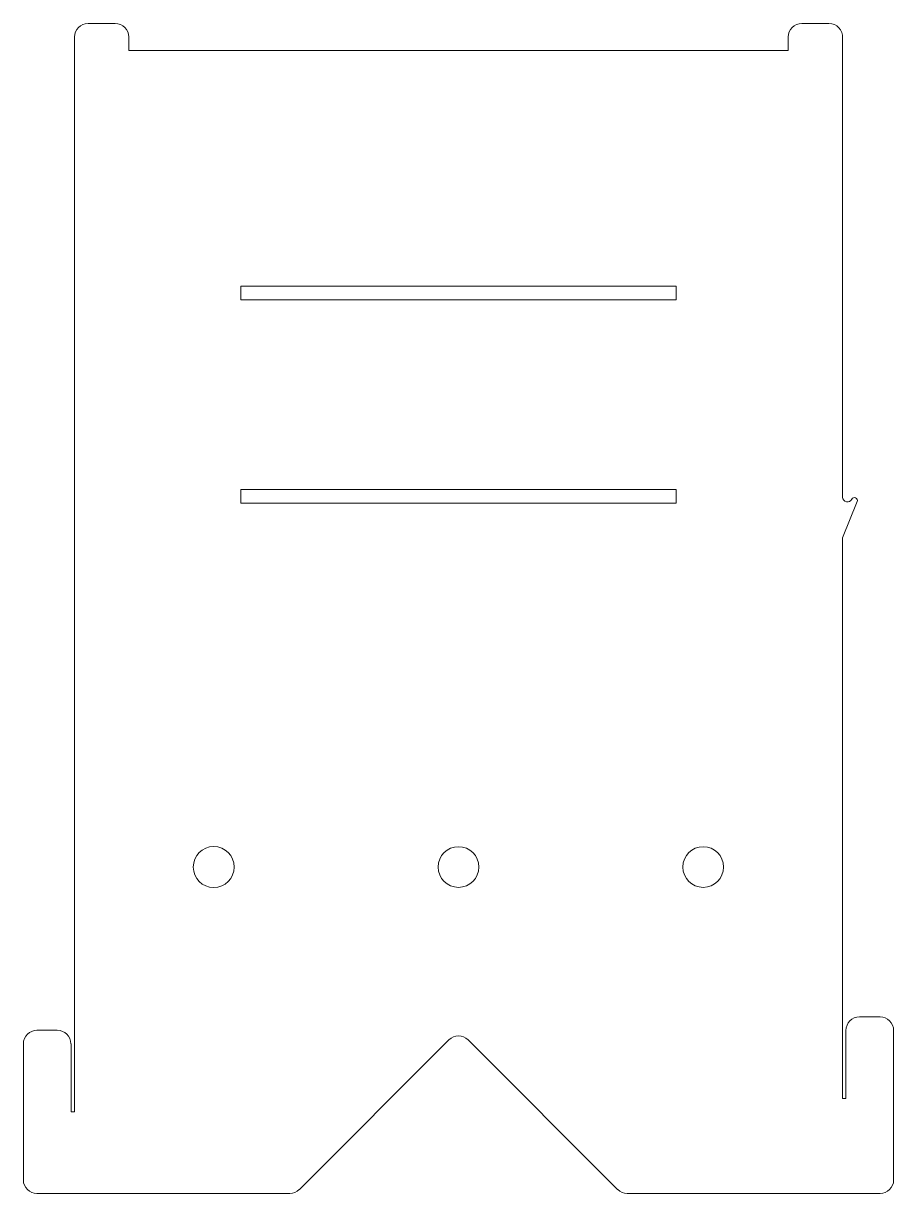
# Model space of a CAD drawing. Header units: inches. Extents: x 4.5 to 12.5, y 0.1 to 10.9.
import ezdxf

# ---------------------------------------------------------------- set-up
doc = ezdxf.new("R2010")
doc.units = ezdxf.units.IN
doc.header["$MEASUREMENT"] = 0

msp = doc.modelspace()

# ---------------------------------------------------------------- linework, layer by layer
at = {"color": 7, "linetype": 'Continuous', "lineweight": 15}
for p, q in [((5.344, 10.875), (5.094, 10.875)), ((11.906, 10.875), (11.656, 10.875)), ((4.969, 10.75), (4.969, 0.875)), ((5.469, 10.625), (5.469, 10.75)), ((11.531, 10.75), (11.531, 10.625)), ((12.031, 6.523), (12.031, 10.743)), ((11.531, 10.625), (5.469, 10.625)), ((10.5, 8.461), (6.5, 8.461)), ((6.5, 8.461), (6.5, 8.336)), ((10.5, 8.336), (10.5, 8.461)), ((6.5, 8.336), (10.5, 8.336)), ((10.5, 6.594), (6.5, 6.594)), ((6.5, 6.594), (6.5, 6.469)), ((10.5, 6.469), (10.5, 6.594)), ((6.5, 6.469), (10.5, 6.469)), ((12.031, 6.148), (12.166, 6.482)), ((12.114, 6.504), (12.115, 6.505)), ((12.031, 0.999), (12.031, 6.148)), ((12.375, 1.749), (12.187, 1.749)), ((4.812, 1.625), (4.625, 1.625)), ((12.062, 1.624), (12.062, 0.999)), ((12.5, 0.25), (12.5, 1.624)), ((7.037, 0.162), (8.412, 1.537)), ((8.588, 1.537), (9.963, 0.162)), ((4.5, 1.5), (4.5, 0.25)), ((4.938, 0.875), (4.938, 1.5)), ((12.062, 0.999), (12.031, 0.999)), ((4.969, 0.875), (4.938, 0.875)), ((4.625, 0.125), (6.948, 0.125)), ((10.052, 0.125), (12.375, 0.125))]:
    msp.add_line(p, q, dxfattribs=at)
for centre, radius in [((6.25, 3.125), 0.188), ((8.5, 3.125), 0.187), ((10.75, 3.125), 0.187)]:
    msp.add_circle(centre, radius, dxfattribs=at)
for centre, radius, start, end in [((5.094, 10.75), 0.125, 90, 180), ((5.344, 10.75), 0.125, 0, 90), ((11.656, 10.75), 0.125, 90, 180), ((11.906, 10.75), 0.125, 356.64, 90), ((12.075, 6.523), 0.0437, 180, 335.7539), ((12.14, 6.492), 0.028, 338.008, 155.7539), ((12.187, 1.624), 0.125, 90, 180), ((12.375, 1.624), 0.125, 0, 90), ((4.625, 1.5), 0.125, 90, 180), ((4.812, 1.5), 0.125, 0, 90), ((8.5, 1.448), 0.125, 45, 135), ((4.625, 0.25), 0.125, 180, 270), ((12.375, 0.25), 0.125, 270, 0), ((6.948, 0.25), 0.125, 270, 315), ((10.052, 0.25), 0.125, 225, 270)]:
    msp.add_arc(centre, radius, start, end, dxfattribs=at)

doc.saveas('drawing.dxf')
